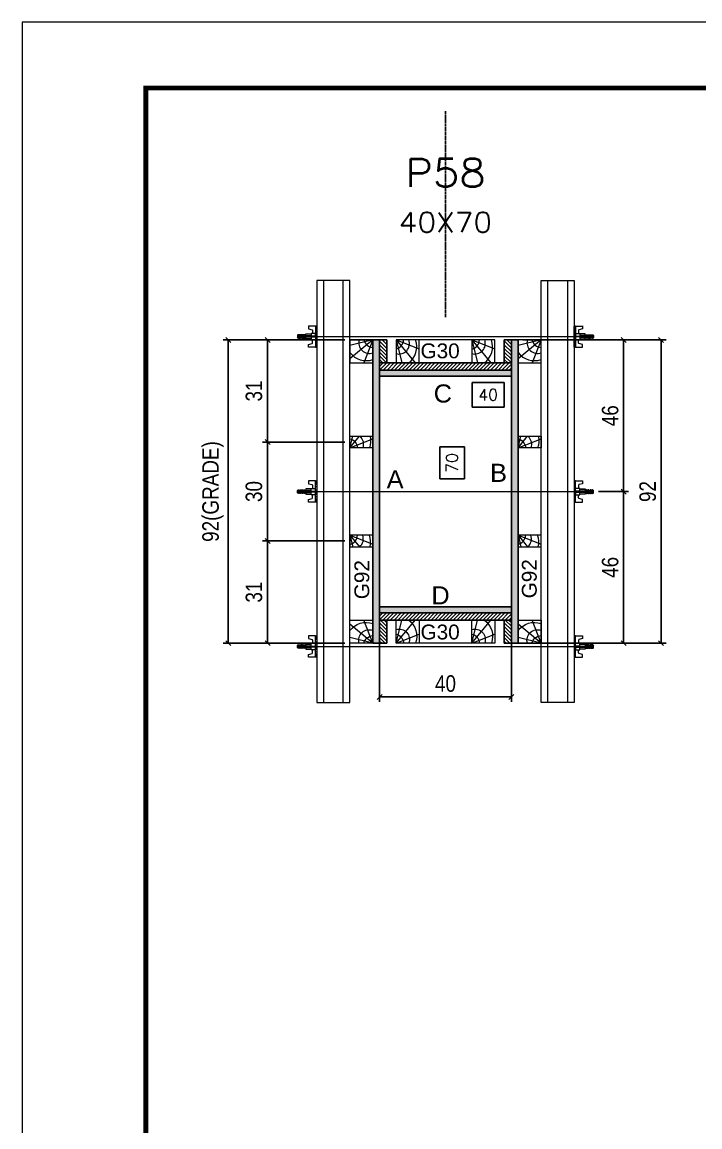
# Model space of a CAD drawing. Extents: x 1945 to 10875, y -3405 to 3369.
# Drawn here: x 6714 to 7125, y -1876 to -1206 of the extents above; entities that cross this region are included whole.
import ezdxf
from ezdxf.enums import TextEntityAlignment as Align

# ---------------------------------------------------------------- set-up
doc = ezdxf.new("R2010")
doc.units = 0
doc.linetypes.add('DASHED', pattern=[0.75, 0.5, -0.25])
doc.linetypes.add('HIDDEN', pattern=[0.375, 0.25, -0.125])
for name, color, linetype in [('CHAPA', 1, 'Continuous'), ('COTA', 241, 'Continuous'), ('MEIO_PONT', 93, 'Continuous'), ('Painéis', 200, 'Continuous'), ('SARRAFO', 251, 'Continuous'), ('Texto de Titulo', 7, 'Continuous'), ('Texto Qtd Sarr', 242, 'Continuous'), ('TEXTO_GERAL', 7, 'Continuous')]:
    doc.layers.add(name, color=color, linetype=linetype)
for name, color, linetype, lineweight in [('Folhas', 255, 'Continuous', 9), ('Hachura', 251, 'Continuous', 9), ('Madeira', 126, 'Continuous', 18), ('Perfil Metálico', 224, 'Continuous', 18), ('SARRAFO DE PRESSAO', 251, 'DASHED', 9), ('Texto Seção', 7, 'Continuous', 15)]:
    doc.layers.add(name, color=color, linetype=linetype, lineweight=lineweight)
doc.styles.add('ARIAL', font='arial.ttf')
doc.styles.add('COTA TECNICA 2X', font='techl___.ttf', dxfattribs={"height": 10})
doc.styles.add('ROMANS', font='romans.shx')
doc.styles.add('SANSSERIF', font='sas_____.pfb')
doc.dimstyles.new('SECAO PILAR', dxfattribs={"dimtxt": 10, "dimasz": 3, "dimexe": 3, "dimexo": 3, "dimgap": 3, "dimtad": 1, "dimdec": 1, "dimlfac": 0.5, "dimzin": 12, "dimdsep": 46, "dimtxsty": 'COTA TECNICA 2X', "dimblk1": 'OBLIQUE', "dimblk2": 'OBLIQUE', "dimsah": 1, "dimcen": 0.9, "dimclrd": 256, "dimclre": 256, "dimclrt": 256, "dimadec": 1, "dimazin": 3, "dimtfac": 1, "dimtdec": 1, "dimtmove": 0, "dimatfit": 3, "dimfxl": 1, "dimtolj": 1, "dimtzin": 12, "dimarcsym": 0})
doc.dimstyles.new('SECÇÃO 2', dxfattribs={"dimtxt": 7, "dimasz": 6, "dimexe": 0.18, "dimexo": 2, "dimgap": -4, "dimtad": 3, "dimdec": 1, "dimlfac": 0.5, "dimzin": 12, "dimdsep": 46, "dimtxsty": 'ROMANS', "dimblk": 'ARCHTICK', "dimcen": 0.09, "dimse1": 1, "dimse2": 1, "dimsd1": 1, "dimsd2": 1, "dimclrd": 180, "dimclre": 5, "dimclrt": 1, "dimadec": 0, "dimazin": 3, "dimtfac": 1, "dimtdec": 1, "dimtofl": 0, "dimtmove": 0, "dimatfit": 3, "dimldrblk": 'ARCHTICK', "dimfxl": 1, "dimtolj": 1, "dimtzin": 0, "dimarcsym": 0})

# ---------------------------------------------------------------- blocks, each defined once
blk = doc.blocks.new('9999999999')
at = {"layer": 'Folhas'}
blk.add_lwpolyline([(98138.98, 34190.21), (99623.98, 34190.21), (99623.98, 35240.21), (98138.98, 35240.21)], close=True, dxfattribs=at)
at = {"layer": 'Folhas', "color": 30, "const_width": 3}
blk.add_lwpolyline([(98213.98, 34230.21), (99583.98, 34230.21), (99583.98, 35200.21), (98213.98, 35200.21)], close=True, dxfattribs=at)
blk = doc.blocks.new('titulo1')
at = {"layer": 'Defpoints', "color": 252, "linetype": 'HIDDEN', "ltscale": 2}
blk.add_line((0, 0), (0, 125), dxfattribs=at)
at = {"layer": 'Defpoints', "style": 'ROMANS', "oblique": 15}
blk.add_attdef('FOLHA', text='', height=10, dxfattribs=at).set_placement((0, 15.58), align=Align.MIDDLE_CENTER)
at = {"layer": 'Texto Qtd Sarr', "color": 3, "style": 'ROMANS', "oblique": 15}
for tag, height, p in [('TITULO', 17, (0, 71.45)), ('SEÇÃO', 12, (0, 41.55))]:
    blk.add_attdef(tag, text='', height=height, dxfattribs=at).set_placement(p, align=Align.MIDDLE_CENTER)
blk = doc.blocks.new('*D126')
at = {"layer": 'COTA', "color": 180, "lineweight": -2, "transparency": 16777216}
for p, q in [((6982.01, -1463.71), (6967.01, -1463.71)), ((6967.01, -1463.71), (6967.01, -1483.05)), ((6982.01, -1483.05), (6982.01, -1463.71)), ((6967.01, -1483.05), (6982.01, -1483.05))]:
    blk.add_line(p, q, dxfattribs=at)
at = {"layer": 'Defpoints', "color": 0, "transparency": 16777216}
for p in [(6930.5, -1420.75), (6930.5, -1560.75), (6986.01, -1560.75)]:
    blk.add_point(p, dxfattribs=at)
at = {"layer": 'COTA', "color": 1, "transparency": 16777216, "insert": (6974.51, -1473.38), "char_height": 7, "attachment_point": 5, "rotation": 90, "style": 'ROMANS'}
blk.add_mtext('\\A1;70', dxfattribs=at)
blk = doc.blocks.new('_ArchTick')
at = {"color": 0, "linetype": 'ByBlock', "const_width": 0.15}
blk.add_lwpolyline([(-0.5, -0.5), (0.5, 0.5)], dxfattribs=at)
blk = doc.blocks.new('_Oblique')
at = {"color": 0, "linetype": 'ByBlock', "lineweight": -2}
blk.add_line((-0.5, -0.5), (0.5, 0.5), dxfattribs=at)
blk = doc.blocks.new('*D127')
at = {"layer": 'COTA', "lineweight": -2, "transparency": 16777216}
for p, q in [((7017.5, -1398.75), (7104.28, -1398.75)), ((7101.28, -1398.75), (7101.28, -1582.75)), ((7017.5, -1582.75), (7104.28, -1582.75))]:
    blk.add_line(p, q, dxfattribs=at)
at = {"layer": 'Defpoints', "color": 0, "transparency": 16777216}
for p in [(7014.5, -1398.75), (7014.5, -1582.75), (7101.28, -1582.75)]:
    blk.add_point(p, dxfattribs=at)
at = {"layer": 'COTA', "lineweight": -2, "transparency": 16777216, "xscale": 3, "yscale": 3, "zscale": 3}
for p, rotation in [((7101.28, -1398.75), 90), ((7101.28, -1582.75), 270)]:
    blk.add_blockref('_Oblique', p, dxfattribs=dict(at, rotation=rotation))
at = {"layer": 'COTA', "transparency": 16777216, "insert": (7093.19, -1490.75), "char_height": 10, "attachment_point": 5, "rotation": 90, "style": 'COTA TECNICA 2X'}
blk.add_mtext('\\A1;92', dxfattribs=at)
blk = doc.blocks.new('*D128')
at = {"layer": 'COTA', "lineweight": -2, "transparency": 16777216}
for p, q in [((7051.5, -1398.75), (7081.51, -1398.75)), ((7078.51, -1398.75), (7078.51, -1490.75)), ((7063.3, -1490.75), (7081.51, -1490.75))]:
    blk.add_line(p, q, dxfattribs=at)
at = {"layer": 'Defpoints', "color": 0, "transparency": 16777216}
for p in [(7048.5, -1398.75), (7060.3, -1490.75), (7078.51, -1490.75)]:
    blk.add_point(p, dxfattribs=at)
at = {"layer": 'COTA', "lineweight": -2, "transparency": 16777216, "xscale": 3, "yscale": 3, "zscale": 3}
for p, rotation in [((7078.51, -1398.75), 90), ((7078.51, -1490.75), 270)]:
    blk.add_blockref('_Oblique', p, dxfattribs=dict(at, rotation=rotation))
at = {"layer": 'COTA', "transparency": 16777216, "insert": (7070.41, -1444.75), "char_height": 10, "attachment_point": 5, "rotation": 90, "style": 'COTA TECNICA 2X'}
blk.add_mtext('\\A1;46', dxfattribs=at)
blk = doc.blocks.new('*D129')
at = {"layer": 'COTA', "lineweight": -2, "transparency": 16777216}
for p, q in [((7063.3, -1490.75), (7081.51, -1490.75)), ((7078.51, -1582.75), (7078.51, -1490.75)), ((7051.5, -1582.75), (7081.51, -1582.75))]:
    blk.add_line(p, q, dxfattribs=at)
at = {"layer": 'Defpoints', "color": 0, "transparency": 16777216}
for p in [(7060.3, -1490.75), (7078.51, -1490.75), (7048.5, -1582.75)]:
    blk.add_point(p, dxfattribs=at)
at = {"layer": 'COTA', "lineweight": -2, "transparency": 16777216, "xscale": 3, "yscale": 3, "zscale": 3}
for p, rotation in [((7078.51, -1490.75), 90), ((7078.51, -1582.75), 270)]:
    blk.add_blockref('_Oblique', p, dxfattribs=dict(at, rotation=rotation))
at = {"layer": 'COTA', "transparency": 16777216, "insert": (7070.41, -1536.75), "char_height": 10, "attachment_point": 5, "rotation": 90, "style": 'COTA TECNICA 2X'}
blk.add_mtext('\\A1;46', dxfattribs=at)
blk = doc.blocks.new('*D130')
at = {"layer": 'COTA', "color": 180, "lineweight": -2, "transparency": 16777216}
for p, q in [((7006, -1424.54), (6986.67, -1424.54)), ((6986.67, -1424.54), (6986.67, -1439.54)), ((7006, -1439.54), (7006, -1424.54)), ((6986.67, -1439.54), (7006, -1439.54))]:
    blk.add_line(p, q, dxfattribs=at)
at = {"layer": 'Defpoints', "color": 0, "transparency": 16777216}
for p in [(6930.5, -1420.75), (7010.5, -1420.75), (7010.5, -1443.54)]:
    blk.add_point(p, dxfattribs=at)
at = {"layer": 'COTA', "color": 1, "transparency": 16777216, "insert": (6996.34, -1432.04), "char_height": 7, "attachment_point": 5, "style": 'ROMANS'}
blk.add_mtext('\\A1;40', dxfattribs=at)
blk = doc.blocks.new('PONTALETE')
at = {"layer": 'Madeira'}
for q in [(2.71, 7), (7, 5.76), (7, 1.74)]:
    blk.add_line((0, 0), q, dxfattribs=at)
blk.add_lwpolyline([(0, 0), (7, 0), (7, 7), (0, 7)], close=True, dxfattribs=at)
for centre, radius, start, end in [((2.04, 0.06), 6.23, 37.2818, 109.0913), ((1.09, 0.9), 3.19, 343.603, 109.9847), ((-0.21, -0.78), 3.09, 14.6322, 86.0383)]:
    blk.add_arc(centre, radius, start, end, dxfattribs=at)
blk = doc.blocks.new('*D131')
at = {"layer": 'COTA', "lineweight": -2, "transparency": 16777216}
for p, q in [((6909.5, -1398.75), (6835.73, -1398.75)), ((6838.73, -1398.75), (6838.73, -1582.75)), ((6909.5, -1582.75), (6835.73, -1582.75))]:
    blk.add_line(p, q, dxfattribs=at)
at = {"layer": 'Defpoints', "color": 0, "transparency": 16777216}
for p in [(6912.5, -1398.75), (6838.73, -1582.75), (6912.5, -1582.75)]:
    blk.add_point(p, dxfattribs=at)
at = {"layer": 'COTA', "lineweight": -2, "transparency": 16777216, "xscale": 3, "yscale": 3, "zscale": 3}
for p, rotation in [((6838.73, -1398.75), 90), ((6838.73, -1582.75), 270)]:
    blk.add_blockref('_Oblique', p, dxfattribs=dict(at, rotation=rotation))
at = {"layer": 'COTA', "transparency": 16777216, "insert": (6829.5, -1490.75), "char_height": 10, "attachment_point": 5, "rotation": 90, "style": 'COTA TECNICA 2X'}
blk.add_mtext('\\A1;92(GRADE)', dxfattribs=at)
blk = doc.blocks.new('MEIO PONTALETE')
at = {"layer": 'Madeira'}
for q in [(2.71, 7), (3.5, 2.88), (3.5, 0.87)]:
    blk.add_line((0, 0), q, dxfattribs=at)
blk.add_lwpolyline([(0, 0), (3.5, 0), (3.5, 7), (0, 7)], close=True, dxfattribs=at)
for centre, radius, start, end in [((2.04, 0.06), 6.23, 76.4499, 109.0913), ((1.09, 0.9), 3.19, 40.9063, 109.9847), ((-0.21, -0.78), 3.09, 14.6322, 86.0383)]:
    blk.add_arc(centre, radius, start, end, dxfattribs=at)
blk = doc.blocks.new('*D132')
at = {"layer": 'COTA', "lineweight": -2, "transparency": 16777216}
for p, q in [((6909.5, -1520.75), (6859.57, -1520.75)), ((6862.57, -1520.75), (6862.57, -1582.75)), ((6909.5, -1582.75), (6859.57, -1582.75))]:
    blk.add_line(p, q, dxfattribs=at)
at = {"layer": 'Defpoints', "color": 0, "transparency": 16777216}
for p in [(6912.5, -1520.75), (6862.57, -1582.75), (6912.5, -1582.75)]:
    blk.add_point(p, dxfattribs=at)
at = {"layer": 'COTA', "lineweight": -2, "transparency": 16777216, "xscale": 3, "yscale": 3, "zscale": 3}
for p, rotation in [((6862.57, -1520.75), 90), ((6862.57, -1582.75), 270)]:
    blk.add_blockref('_Oblique', p, dxfattribs=dict(at, rotation=rotation))
at = {"layer": 'COTA', "transparency": 16777216, "insert": (6854.35, -1551.75), "char_height": 10, "attachment_point": 5, "rotation": 90, "style": 'COTA TECNICA 2X'}
blk.add_mtext('\\A1;31', dxfattribs=at)
blk = doc.blocks.new('C')
at = {"layer": 'Hachura', "color": 0}
for p, q in [((0, 3.22), (0, -3.22)), ((0.45, 3.22), (0, 3.22)), ((0.46, 3.16), (0, 3.16)), ((0.46, 3.05), (0, 3.05)), ((0.46, 2.88), (0, 2.88)), ((0, 2.75), (0, -1.16)), ((0.46, 2.65), (0, 2.65)), ((0.46, 2.23), (0, 2.23)), ((0.46, 1.51), (0, 1.51)), ((0.39, 0.49), (0.17, 0.49)), ((0.45, -3.23), (0.45, 3.22)), ((0.45, 3.22), (2.58, 3.22)), ((1.74, 0.97), (0.45, 0.97)), ((1.45, 0.1), (0.45, 0.1)), ((1.35, 1.94), (1.35, 0.96)), ((2.58, 2.39), (1.47, 2.09)), ((1.74, -0.97), (1.74, 0.97)), ((1.74, 0.97), (1.74, 0.84)), ((1.74, 0.97), (1.74, 0.84)), ((1.74, 0.84), (3.35, 0.84)), ((3.35, 0.45), (1.74, 0.45)), ((2.58, 3.22), (2.58, 2.39)), ((3.32, 0.84), (3.32, -0.84)), ((3.35, 0.84), (3.35, -0.84)), ((3.68, 0.45), (3.35, 0.45)), ((3.84, -0.52), (3.35, 0.45)), ((3.35, 0.06), (3.67, -0.57)), ((3.68, 0.45), (4.16, -0.52)), ((3.72, 0.5), (4.25, -0.57)), ((4.37, -0.55), (3.83, 0.53)), ((4.15, 0.45), (3.93, 0.45)), ((4.42, -0.52), (3.93, 0.45)), ((4.15, 0.45), (4.26, 0.45)), ((4.26, 0.45), (4.74, -0.52)), ((4.3, 0.5), (4.83, -0.57)), ((4.95, -0.55), (4.41, 0.53)), ((4.51, 0.45), (4.84, 0.45)), ((5, -0.52), (4.51, 0.45)), ((4.84, 0.45), (5.32, -0.52)), ((4.88, 0.5), (5.41, -0.57)), ((5.53, -0.55), (4.99, 0.53)), ((5.58, -0.52), (5.09, 0.45)), ((5.42, 0.45), (5.09, 0.45)), ((5.58, -0.52), (5.09, 0.45)), ((5.42, 0.45), (5.74, -0.19)), ((5.46, 0.5), (5.74, -0.07)), ((5.74, 0.19), (5.57, 0.53)), ((5.74, 0.32), (5.68, 0.45)), ((5.68, 0.45), (5.74, 0.45)), ((5.74, 0.45), (5.9, 0.29)), ((5.74, 0.45), (5.74, -0.52)), ((5.9, -0.36), (5.9, 0.29)), ((0.45, 0), (0, 0)), ((0.46, -1.52), (0, -1.52)), ((0.46, -2.23), (0, -2.23)), ((0.46, -2.65), (0, -2.65)), ((0.46, -2.88), (0, -2.88)), ((0.46, -3.05), (0, -3.05)), ((0.46, -3.16), (0, -3.16)), ((0, -3.22), (2.57, -3.22)), ((0.08, -0.48), (0.29, -0.48)), ((0.29, -0.48), (0.4, -0.48)), ((0.45, 0), (0.45, -0.97)), ((0.45, -0.16), (1.45, -0.16)), ((0.45, -0.65), (0.45, -0.32)), ((0.45, -3.23), (0.45, -0.65)), ((0.45, -0.97), (1.74, -0.97)), ((1.35, -1.94), (1.35, -0.97)), ((2.58, -2.39), (1.47, -2.1)), ((3.35, -0.32), (1.74, -0.32)), ((3.35, -0.84), (1.74, -0.84)), ((2.58, -3.23), (2.58, -2.39)), ((3.35, -0.07), (3.58, -0.52)), ((3.35, -0.52), (3.58, -0.52)), ((3.84, -0.52), (4.16, -0.52)), ((4.42, -0.52), (4.74, -0.52)), ((4.63, -0.52), (4.74, -0.52)), ((5, -0.52), (5.32, -0.52)), ((5.58, -0.52), (5.74, -0.52)), ((5.74, -0.52), (5.9, -0.36)), ((5.74, -0.52), (5.74, -0.52))]:
    blk.add_line(p, q, dxfattribs=at)
for centre, radius, start, end in [((1.52, 1.94), 0.161, 104.7436, 180), ((1.44, -0.03), 0.129, 272.695, 87.305), ((3.81, 0.39), 0.143, 25.5688, 154.4312), ((4.39, 0.39), 0.143, 25.5688, 154.4312), ((4.97, 0.39), 0.143, 25.5688, 154.4312), ((5.55, 0.39), 0.143, 25.5688, 154.4312), ((0.17, -0.37), 0.174, 221.744, 317.8592), ((1.52, -1.94), 0.161, 180, 255.2564), ((3.71, -0.4), 0.174, 222.1408, 318.256), ((4.29, -0.4), 0.174, 222.1408, 318.256), ((4.87, -0.4), 0.174, 222.1408, 318.256), ((5.45, -0.4), 0.174, 222.1408, 318.256), ((5.61, -0.4), 0.174, 317.8592, 318.256)]:
    blk.add_arc(centre, radius, start, end, dxfattribs=at)
blk = doc.blocks.new('*D133')
at = {"layer": 'COTA', "lineweight": -2, "transparency": 16777216}
for p, q in [((6909.5, -1398.75), (6859.57, -1398.75)), ((6862.57, -1398.75), (6862.57, -1460.75)), ((6909.5, -1460.75), (6859.57, -1460.75))]:
    blk.add_line(p, q, dxfattribs=at)
at = {"layer": 'Defpoints', "color": 0, "transparency": 16777216}
for p in [(6912.5, -1398.75), (6862.57, -1460.75), (6912.5, -1460.75)]:
    blk.add_point(p, dxfattribs=at)
at = {"layer": 'COTA', "lineweight": -2, "transparency": 16777216, "xscale": 3, "yscale": 3, "zscale": 3}
for p, rotation in [((6862.57, -1398.75), 90), ((6862.57, -1460.75), 270)]:
    blk.add_blockref('_Oblique', p, dxfattribs=dict(at, rotation=rotation))
at = {"layer": 'COTA', "transparency": 16777216, "insert": (6854.35, -1429.75), "char_height": 10, "attachment_point": 5, "rotation": 90, "style": 'COTA TECNICA 2X'}
blk.add_mtext('\\A1;31', dxfattribs=at)
blk = doc.blocks.new('*D134')
at = {"layer": 'COTA', "lineweight": -2, "transparency": 16777216}
for p, q in [((6909.5, -1460.75), (6859.57, -1460.75)), ((6862.57, -1460.75), (6862.57, -1520.75)), ((6909.5, -1520.75), (6859.57, -1520.75))]:
    blk.add_line(p, q, dxfattribs=at)
at = {"layer": 'Defpoints', "color": 0, "transparency": 16777216}
for p in [(6912.5, -1460.75), (6862.57, -1520.75), (6912.5, -1520.75)]:
    blk.add_point(p, dxfattribs=at)
at = {"layer": 'COTA', "lineweight": -2, "transparency": 16777216, "xscale": 3, "yscale": 3, "zscale": 3}
for p, rotation in [((6862.57, -1460.75), 90), ((6862.57, -1520.75), 270)]:
    blk.add_blockref('_Oblique', p, dxfattribs=dict(at, rotation=rotation))
at = {"layer": 'COTA', "transparency": 16777216, "insert": (6854.35, -1490.75), "char_height": 10, "attachment_point": 5, "rotation": 90, "style": 'COTA TECNICA 2X'}
blk.add_mtext('\\A1;30', dxfattribs=at)
blk = doc.blocks.new('*D390')
at = {"layer": 'COTA', "lineweight": -2, "transparency": 16777216}
for p, q in [((6930.5, -1567.35), (6930.5, -1618.38)), ((7010.5, -1567.35), (7010.5, -1618.38)), ((6930.5, -1615.38), (7010.5, -1615.38))]:
    blk.add_line(p, q, dxfattribs=at)
at = {"layer": 'Defpoints', "color": 0, "transparency": 16777216}
for p in [(6930.5, -1564.35), (7010.5, -1564.35), (7010.5, -1615.38)]:
    blk.add_point(p, dxfattribs=at)
at = {"layer": 'COTA', "lineweight": -2, "transparency": 16777216, "xscale": 3, "yscale": 3, "zscale": 3, "rotation": 180}
blk.add_blockref('_Oblique', (6930.5, -1615.38), dxfattribs=at)
at = {"layer": 'COTA', "lineweight": -2, "transparency": 16777216, "xscale": 3, "yscale": 3, "zscale": 3}
blk.add_blockref('_Oblique', (7010.5, -1615.38), dxfattribs=at)
at = {"layer": 'COTA', "transparency": 16777216, "insert": (6970.5, -1607.28), "char_height": 10, "attachment_point": 5, "style": 'COTA TECNICA 2X'}
blk.add_mtext('\\A1;40', dxfattribs=at)

msp = doc.modelspace()

# ---------------------------------------------------------------- hatches: boundary and pattern name
at = {"layer": 'Hachura'}
h = msp.add_hatch(color=256, dxfattribs=at)
h.dxf.hatch_style = 1
h.paths.add_polyline_path([(6930.5, -1582.75), (6926.5, -1582.75), (6926.5, -1398.75), (6930.5, -1398.75)])
h = msp.add_hatch(color=256, dxfattribs=at)
h.dxf.hatch_style = 1
h.paths.add_polyline_path([(6930.5, -1582.75), (6926.5, -1582.75), (6926.5, -1398.75), (6930.5, -1398.75)])
h = msp.add_hatch(dxfattribs=at)
h.set_pattern_fill('ANSI31', color=256, scale=0.5, angle=90, style=0)
h.set_pattern_definition([(135, (-15960.9059, 7725.2045), (-1.12253202, -1.12253202), [])])
h.paths.add_polyline_path([(6930.5, -1412.75), (6934.9, -1412.75), (6934.9, -1398.75), (6930.5, -1398.75)])
h = msp.add_hatch(dxfattribs=at)
h.set_pattern_fill('ANSI31', color=256, scale=0.5, angle=90, style=0)
h.set_pattern_definition([(135, (-15918.9059, 7725.2045), (-1.12253202, -1.12253202), [])])
h.paths.add_polyline_path([(7010.5, -1412.75), (7006.1, -1412.75), (7006.1, -1398.75), (7010.5, -1398.75)])
h = msp.add_hatch(color=256, dxfattribs=at)
h.dxf.hatch_style = 1
h.paths.add_polyline_path([(7010.5, -1582.75), (7014.5, -1582.75), (7014.5, -1398.75), (7010.5, -1398.75)])
h = msp.add_hatch(color=256, dxfattribs=at)
h.dxf.hatch_style = 1
h.paths.add_polyline_path([(7010.5, -1582.75), (7014.5, -1582.75), (7014.5, -1398.75), (7010.5, -1398.75)])
h = msp.add_hatch(dxfattribs=at)
h.set_pattern_fill('ANSI31', color=256, scale=0.5, style=0)
h.set_pattern_definition([(45, (16104.4541, 21512.2608), (-1.12253202, 1.12253202), [])])
h.paths.add_polyline_path([(7010.5, -1417.15), (7010.5, -1412.75), (6930.5, -1412.75), (6930.5, -1417.15)])
h = msp.add_hatch(color=256, dxfattribs=at)
h.dxf.hatch_style = 1
h.paths.add_polyline_path([(6930.5, -1417.15), (6930.5, -1420.75), (7010.5, -1420.75), (7010.5, -1417.15)])
h = msp.add_hatch(color=256, dxfattribs=at)
h.dxf.hatch_style = 1
h.paths.add_polyline_path([(6930.5, -1417.15), (6930.5, -1420.75), (7010.5, -1420.75), (7010.5, -1417.15)])
h = msp.add_hatch(color=256, dxfattribs=at)
h.dxf.hatch_style = 1
h.paths.add_polyline_path([(6930.5, -1560.75), (6930.5, -1564.35), (7010.5, -1564.35), (7010.5, -1560.75)])
h = msp.add_hatch(color=256, dxfattribs=at)
h.dxf.hatch_style = 1
h.paths.add_polyline_path([(6930.5, -1560.75), (6930.5, -1564.35), (7010.5, -1564.35), (7010.5, -1560.75)])
h = msp.add_hatch(dxfattribs=at)
h.set_pattern_fill('ANSI31', color=256, scale=0.5, style=0)
h.set_pattern_definition([(45, (16104.4541, 21538.2608), (-1.12253202, 1.12253202), [])])
h.paths.add_polyline_path([(7010.5, -1564.35), (7010.5, -1568.75), (6930.5, -1568.75), (6930.5, -1564.35)])
h = msp.add_hatch(dxfattribs=at)
h.set_pattern_fill('ANSI31', color=256, scale=0.5, angle=90, style=0)
h.set_pattern_definition([(135, (-15960.9059, 7920.2045), (-1.12253202, -1.12253202), [])])
h.paths.add_polyline_path([(6930.5, -1568.75), (6934.9, -1568.75), (6934.9, -1582.75), (6930.5, -1582.75)])
h = msp.add_hatch(dxfattribs=at)
h.set_pattern_fill('ANSI31', color=256, scale=0.5, angle=90, style=0)
h.set_pattern_definition([(135, (-15918.9059, 7920.2045), (-1.12253202, -1.12253202), [])])
h.paths.add_polyline_path([(7010.5, -1568.75), (7006.1, -1568.75), (7006.1, -1582.75), (7010.5, -1582.75)])

# ---------------------------------------------------------------- linework, layer by layer
at = {"layer": 'CHAPA'}
for points in [[(6930.5, -1582.75), (6926.5, -1582.75), (6926.5, -1398.75), (6930.5, -1398.75)], [(6930.5, -1582.75), (6926.5, -1582.75), (6926.5, -1398.75), (6930.5, -1398.75)], [(7010.5, -1582.75), (7014.5, -1582.75), (7014.5, -1398.75), (7010.5, -1398.75)], [(7010.5, -1582.75), (7014.5, -1582.75), (7014.5, -1398.75), (7010.5, -1398.75)], [(6930.5, -1417.15), (6930.5, -1420.75), (7010.5, -1420.75), (7010.5, -1417.15)], [(6930.5, -1417.15), (6930.5, -1420.75), (7010.5, -1420.75), (7010.5, -1417.15)], [(6930.5, -1560.75), (6930.5, -1564.35), (7010.5, -1564.35), (7010.5, -1560.75)], [(6930.5, -1560.75), (6930.5, -1564.35), (7010.5, -1564.35), (7010.5, -1560.75)]]:
    msp.add_lwpolyline(points, close=True, dxfattribs=at)
at = {"layer": 'Hachura'}
for p, q in [((6881.7, -1396.75), (7055.5, -1396.74)), ((6881.7, -1490.75), (7055.5, -1490.76)), ((6881.7, -1584.75), (7055.5, -1584.76))]:
    msp.add_line(p, q, dxfattribs=at)
at = {"layer": 'Madeira'}
for points in [[(6926.5, -1582.75), (6912.5, -1582.75), (6912.5, -1398.75), (6926.5, -1398.75)], [(6940.51, -1398.75), (6940.51, -1412.75), (7000.5, -1412.75), (7000.5, -1398.75)], [(7014.5, -1582.75), (7028.5, -1582.75), (7028.5, -1398.75), (7014.5, -1398.75)], [(6940.51, -1582.75), (6940.51, -1568.75), (7000.5, -1568.75), (7000.5, -1582.75)]]:
    msp.add_lwpolyline(points, close=True, dxfattribs=at)
at = {"layer": 'Painéis'}
msp.add_lwpolyline([(7010.5, -1420.75), (6930.5, -1420.75), (6930.5, -1560.75), (7010.5, -1560.75)], close=True, dxfattribs=at)
at = {"layer": 'Perfil Metálico'}
for points in [[(6892.5, -1618.75), (6912.5, -1618.75), (6912.5, -1362.75), (6892.5, -1362.75)], [(6908.5, -1362.75), (6896.5, -1362.75), (6896.5, -1618.75), (6908.5, -1618.75)], [(7048.5, -1618.75), (7028.5, -1618.75), (7028.5, -1362.75), (7048.5, -1362.75)], [(7032.5, -1362.75), (7044.5, -1362.75), (7044.5, -1618.75), (7032.5, -1618.75)]]:
    msp.add_lwpolyline(points, close=True, dxfattribs=at)
at = {"layer": 'SARRAFO'}
for points in [[(6934.9, -1398.75), (6934.9, -1412.75), (6930.5, -1412.75), (6930.5, -1398.75)], [(7006.1, -1398.75), (7006.1, -1412.75), (7010.5, -1412.75), (7010.5, -1398.75)], [(6930.5, -1412.75), (7010.5, -1412.75), (7010.5, -1417.15), (6930.5, -1417.15)], [(6930.5, -1568.75), (7010.5, -1568.75), (7010.5, -1564.35), (6930.5, -1564.35)], [(6934.9, -1582.75), (6934.9, -1568.75), (6930.5, -1568.75), (6930.5, -1582.75)], [(7006.1, -1582.75), (7006.1, -1568.75), (7010.5, -1568.75), (7010.5, -1582.75)]]:
    msp.add_lwpolyline(points, close=True, dxfattribs=at)

# ---------------------------------------------------------------- block references
at = {"layer": 'Hachura', "linetype": 'Continuous', "yscale": 2, "zscale": 2, "rotation": 180}
for p, xscale in [((6892.5, -1396.75), 2), ((7048.5, -1396.75), -2)]:
    msp.add_blockref('C', p, dxfattribs=dict(at, xscale=xscale))
at = {"layer": 'Hachura', "linetype": 'Continuous', "yscale": 2, "zscale": 2}
for p, xscale in [((6892.5, -1490.75), -2), ((7048.5, -1490.75), 2), ((6892.5, -1584.75), -2), ((7048.5, -1584.75), 2)]:
    msp.add_blockref('C', p, dxfattribs=dict(at, xscale=xscale))
at = {"layer": 'MEIO_PONT'}
for name, p, xscale, yscale, zscale, rotation in [('PONTALETE', (6926.5, -1398.75), 2, 2, 2, 180), ('PONTALETE', (6940.51, -1398.75), 2, 2, 2, 270), ('PONTALETE', (6986.5, -1398.75), 2, 2, 2, 270), ('PONTALETE', (7028.5, -1398.75), 2, 2, 2, 180), ('MEIO PONTALETE', (6912.5, -1464.25), -1.999999997962732, 1.999999997962732, 1.999999997962732, 270), ('MEIO PONTALETE', (7014.5, -1464.25), -1.999999997962732, 1.999999997962732, 1.999999997962732, 270), ('MEIO PONTALETE', (6912.5, -1517.25), 1.999999997962732, 1.999999997962732, 1.999999997962732, 270), ('MEIO PONTALETE', (7014.5, -1517.25), 1.999999997962732, 1.999999997962732, 1.999999997962732, 270), ('PONTALETE', (6940.51, -1582.75), -2, 2, 2, 270), ('PONTALETE', (6986.5, -1582.75), -2, 2, 2, 270)]:
    msp.add_blockref(name, p, dxfattribs=dict(at, xscale=xscale, yscale=yscale, zscale=zscale, rotation=rotation))
at = {"layer": 'MEIO_PONT', "xscale": -2, "yscale": 2, "zscale": 2}
for p in [(6926.5, -1582.75), (7028.5, -1582.75)]:
    msp.add_blockref('PONTALETE', p, dxfattribs=at)
at = {"layer": 'SARRAFO DE PRESSAO', "color": 6, "linetype": 'ByBlock'}
msp.add_blockref('9999999999', (-91425.27, -36446.13), dxfattribs=at)
at = {"layer": 'Texto Seção'}
ref = msp.add_blockref('titulo1', (6970.5, -1384.87), dxfattribs=at)
ref.add_attrib('TITULO', 'P58', dxfattribs={"layer": 'Texto de Titulo', "color": 7, "height": 17, "style": 'ROMANS', "width": 1.1}).set_placement((6970.5, -1297.37), align=Align.MIDDLE_CENTER)
ref.add_attrib('SEÇÃO', '40X70', dxfattribs={"layer": 'Texto de Titulo', "color": 7, "height": 12, "style": 'ROMANS', "width": 1.1}).set_placement((6970.5, -1327.37), align=Align.MIDDLE_CENTER)

# ---------------------------------------------------------------- texts
at = {"layer": 'TEXTO_GERAL', "style": 'ARIAL'}
for s, p in [('C', (6968.91, -1431.25)), ('B', (7002.68, -1479.39)), ('A', (6939.96, -1483.3)), ('D', (6967.51, -1553.75))]:
    msp.add_text(s, height=11, dxfattribs=at).set_placement(p, align=Align.MIDDLE_CENTER)
at = {"layer": 'TEXTO_GERAL', "color": 0, "linetype": 'Continuous', "style": 'SANSSERIF'}
for p in [(6919.77, -1556.08), (7021.34, -1555.54)]:
    msp.add_text('G92', height=9, rotation=90, dxfattribs=at).set_placement(p, align=Align.MIDDLE_LEFT)
at = {"layer": 'TEXTO_GERAL', "color": 0, "linetype": 'Continuous', "char_height": 9, "width": 285.3299, "style": 'SANSSERIF'}
for insert, attachment_point in [((6955.36, -1400.89), 1), ((6955.36, -1580.6), 7)]:
    msp.add_mtext('G30', dxfattribs=dict(at, insert=insert, attachment_point=attachment_point))

# ---------------------------------------------------------------- dimensions: what is measured, and where the dimension line sits
at = {"layer": 'COTA'}
dim = msp.add_linear_dim(base=(6838.73, -1582.75), p1=(6912.5, -1398.75), p2=(6912.5, -1582.75), angle=270, text='<>(GRADE)', dimstyle='SECAO PILAR', dxfattribs=at)
dim.commit()
dim.dimension.update_dxf_attribs({"geometry": '*D131', "text_midpoint": (6829.5, -1490.75)})
for base, p1, p2, angle, picture, middle in [((6862.57, -1460.75), (6912.5, -1398.75), (6912.5, -1460.75), 270, '*D133', (6854.35, -1429.75)), ((7101.28, -1582.75), (7014.5, -1398.75), (7014.5, -1582.75), 270, '*D127', (7093.19, -1490.75)), ((7078.51, -1490.75), (7048.5, -1398.75), (7060.3, -1490.75), 270, '*D128', (7070.41, -1444.75)), ((6862.57, -1520.75), (6912.5, -1460.75), (6912.5, -1520.75), 270, '*D134', (6854.35, -1490.75)), ((7078.51, -1490.75), (7048.5, -1582.75), (7060.3, -1490.75), 90, '*D129', (7070.41, -1536.75)), ((6862.57, -1582.75), (6912.5, -1520.75), (6912.5, -1582.75), 270, '*D132', (6854.35, -1551.75))]:
    dim = msp.add_linear_dim(base=base, p1=p1, p2=p2, angle=angle, dimstyle='SECAO PILAR', dxfattribs=at)
    dim.commit()
    dim.dimension.update_dxf_attribs({"geometry": picture, "text_midpoint": middle})
dim = msp.add_linear_dim(base=(6986.01, -1560.75), p1=(6930.5, -1420.75), p2=(6930.5, -1560.75), angle=270, dimstyle='SECÇÃO 2', dxfattribs=at)
dim.commit()
dim.dimension.update_dxf_attribs({"geometry": '*D126', "text_midpoint": (6986.01, -1473.38), "dimtype": 160})
dim = msp.add_linear_dim(base=(7010.5, -1443.54), p1=(6930.5, -1420.75), p2=(7010.5, -1420.75), dimstyle='SECÇÃO 2', dxfattribs=at)
dim.commit()
dim.dimension.update_dxf_attribs({"geometry": '*D130', "text_midpoint": (6996.34, -1443.54), "dimtype": 160})
dim = msp.add_linear_dim(base=(7010.5, -1615.38), p1=(6930.5, -1564.35), p2=(7010.5, -1564.35), dimstyle='SECAO PILAR', dxfattribs=at)
dim.commit()
dim.dimension.update_dxf_attribs({"geometry": '*D390', "text_midpoint": (6970.5, -1607.28)})

doc.saveas('drawing.dxf')
